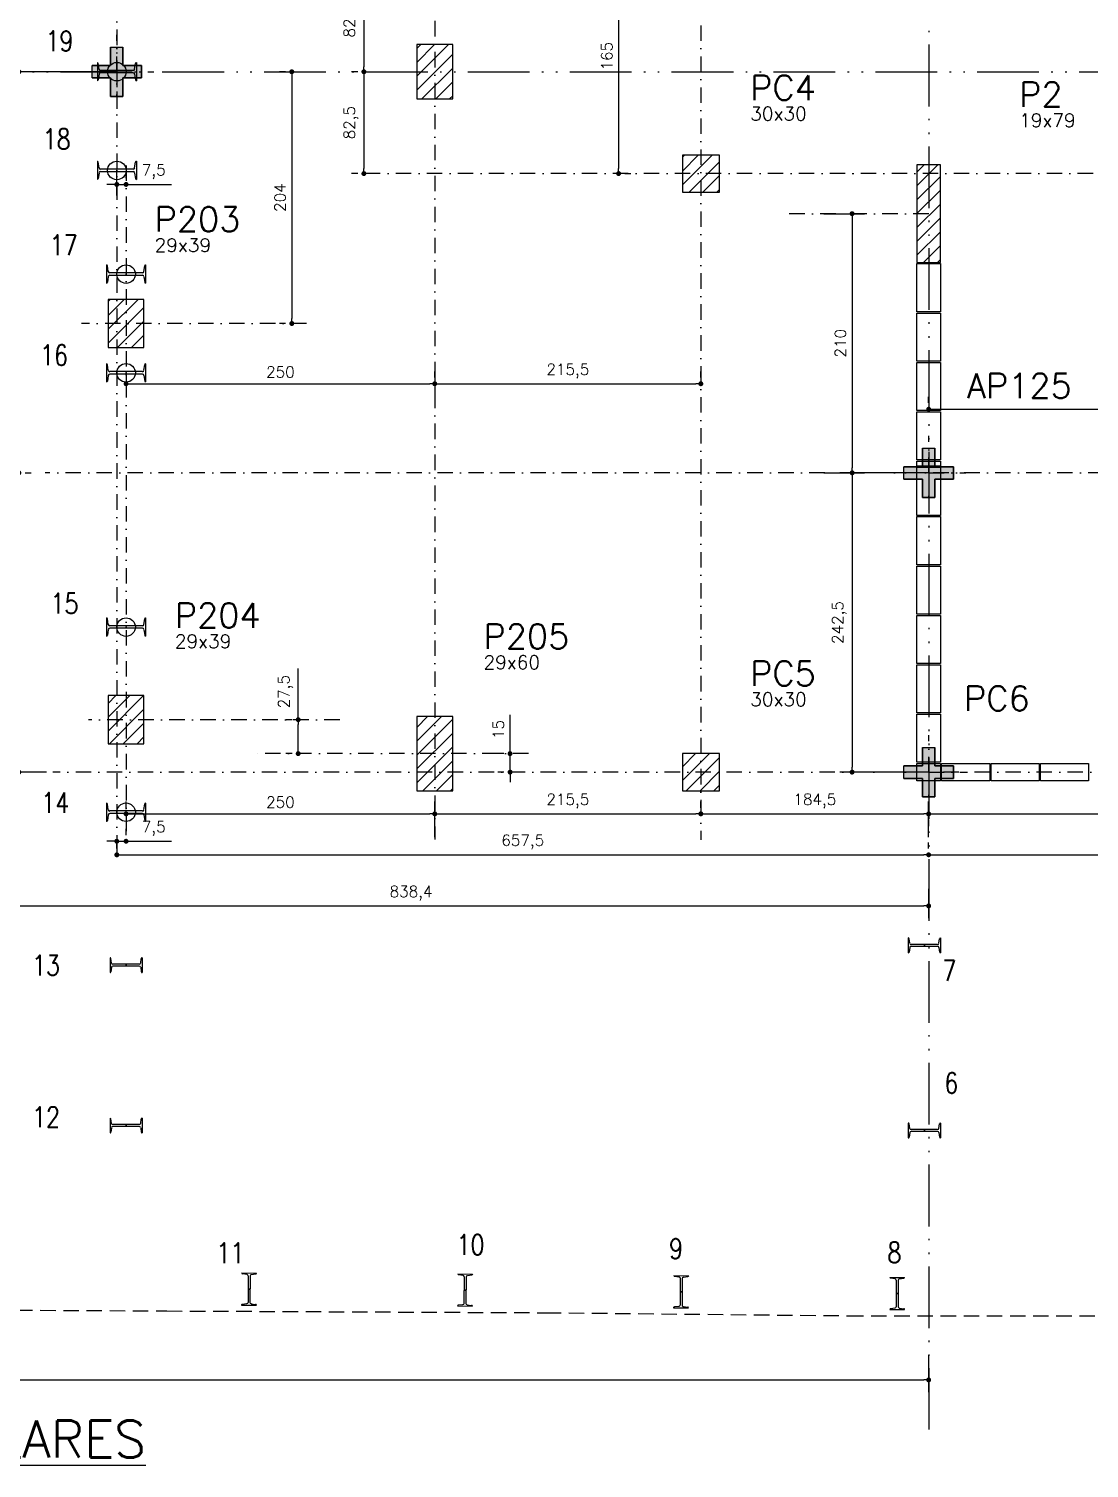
# Model space of a CAD drawing. Extents: x -17307 to 4579, y -20183 to -1225.
# Drawn here: x 135 to 994, y -20170 to -19003 of the extents above; entities that cross this region are included whole.
import ezdxf

# ---------------------------------------------------------------- set-up
doc = ezdxf.new("R2010")
doc.units = 0
doc.header["$LTSCALE"] = 25
for name, pattern in [('DASHDOT', [1, 0.5, -0.25, 0, -0.25]), ('DASHED2', [0.375, 0.25, -0.125]), ('ESTILO_TQS_0004', [3.3, 2, -0.4, 0.05, -0.4, 0.05, -0.4])]:
    doc.linetypes.add(name, pattern=pattern)
for name, color, linetype in [('72', 7, 'Continuous'), ('ap', 2, 'Continuous'), ('COTA', 1, 'Continuous'), ('EIXO_AUXILIAR', 7, 'DASHDOT'), ('EIXOS', 1, 'ESTILO_TQS_0004'), ('H3', 253, 'Continuous'), ('P-D', 2, 'Continuous'), ('P-N', 5, 'Continuous'), ('PENA_6', 6, 'Continuous'), ('PIL-N', 4, 'Continuous'), ('PROJ', 252, 'Continuous'), ('SOLO-FUNDAÇOES', 7, 'Continuous'), ('SOLOD-TEXTO-007', 7, 'Continuous'), ('T4', 6, 'Continuous'), ('TERRENO', 1, 'DASHED2'), ('VIGA', 3, 'Continuous')]:
    doc.layers.add(name, color=color, linetype=linetype)
doc.styles.add('COTA', font='romans.shx')
doc.styles.add('ROMANS', font='ROMANS')
doc.styles.get("Standard").update_dxf_attribs({"font": 'romans.shx'})
doc.styles.add('Texto4', font='romans.shx', dxfattribs={"height": 30})
doc.dimstyles.new('forma', dxfattribs={"dimscale": 5, "dimtxt": 1.8, "dimasz": 0.8, "dimexe": 2, "dimexo": 1, "dimgap": 1, "dimtad": 1, "dimdec": 1, "dimzin": 9, "dimtxsty": 'COTA', "dimblk1": 'DOT', "dimblk2": 'DOT', "dimsah": 1, "dimcen": 0, "dimdle": 1, "dimclrd": 256, "dimclre": 256, "dimclrt": 2, "dimadec": 0, "dimazin": 0, "dimtfac": 1, "dimtdec": 0, "dimtmove": 0, "dimatfit": 3, "dimfxl": 1, "dimtolj": 1, "dimtzin": 0, "dimarcsym": 0})
pattern_1 = [(45, (-403.9965, 2465.413), (-5.61266, 5.61266), [])]

# ---------------------------------------------------------------- blocks, each defined once
blk = doc.blocks.new('A$C0e0013c1')
at = {"layer": 'H3'}
blk.add_hatch(color=256, dxfattribs=at).paths.add_polyline_path([(0.2, 0.8), (-0.2, 0.8), (-0.2, 0.2), (-0.8, 0.2), (-0.8, -0.2), (-0.2, -0.2), (-0.2, -0.8), (0.2, -0.8), (0.2, -0.2), (0.8, -0.2), (0.8, 0.2), (0.2, 0.2)])
blk.add_point((0, 0))
at = {"layer": 'ap'}
for p, q in [((-0.2, 0.8), (-0.2, 0.2)), ((-0.2, 0.2), (-0.2, 0.8)), ((-0.2, 0.8), (0.2, 0.8)), ((0.2, 0.2), (0.2, 0.8)), ((0.2, 0.8), (0.2, 0.2)), ((-0.2, 0.2), (-0.8, 0.2)), ((-0.8, 0.2), (-0.2, 0.2)), ((-0.8, -0.2), (-0.8, 0.2)), ((0.8, 0.2), (0.2, 0.2)), ((0.2, 0.2), (0.8, 0.2)), ((0.8, -0.2), (0.8, 0.2)), ((0.8, 0.2), (0.8, -0.2)), ((-0.8, -0.2), (-0.2, -0.2)), ((-0.2, -0.2), (-0.8, -0.2)), ((-0.2, -0.2), (-0.2, -0.8)), ((-0.2, -0.8), (-0.2, -0.2)), ((0.2, -0.8), (0.2, -0.2)), ((0.2, -0.2), (0.8, -0.2)), ((0.8, -0.2), (0.2, -0.2)), ((0.2, -0.2), (0.2, -0.8)), ((-0.2, -0.8), (0.2, -0.8)), ((0.2, -0.8), (-0.2, -0.8))]:
    blk.add_line(p, q, dxfattribs=at)
blk = doc.blocks.new('_ANGPRI')
blk.add_blockref('A$C0e0013c1', (0, 0))
blk = doc.blocks.new('_Dot')
at = {"color": 0, "linetype": 'ByBlock', "lineweight": -2}
blk.add_line((-0.5, 0), (-1, 0), dxfattribs=at)
at = {"color": 0, "linetype": 'ByBlock', "const_width": 0.5}
blk.add_lwpolyline([(-0.25, 0, 1), (0.25, 0, 1)], format="xyb", close=True, dxfattribs=at)
blk = doc.blocks.new('*D13')
at = {"layer": 'COTA', "lineweight": -2, "transparency": 16777216}
for p, q in [((201.5, -18769.6), (117.2, -18769.6)), ((127.2, -18773.6), (127.2, -19034.3)), ((201.5, -19038.3), (117.2, -19038.3))]:
    blk.add_line(p, q, dxfattribs=at)
at = {"layer": 'Defpoints', "color": 0, "transparency": 16777216}
for p in [(206.5, -18769.6), (127.2, -19038.3), (206.5, -19038.3)]:
    blk.add_point(p, dxfattribs=at)
at = {"layer": 'COTA', "lineweight": -2, "transparency": 16777216, "xscale": 4, "yscale": 4, "zscale": 4}
for p, rotation in [((127.2, -18769.6), 90), ((127.2, -19038.3), 270)]:
    blk.add_blockref('_Dot', p, dxfattribs=dict(at, rotation=rotation))
at = {"layer": 'COTA', "color": 2, "transparency": 16777216, "insert": (116.9, -18904), "char_height": 9, "attachment_point": 5, "rotation": 90, "style": 'COTA'}
blk.add_mtext('\\A1;268,75 ', dxfattribs=at)
blk = doc.blocks.new('*D14')
at = {"layer": 'COTA', "lineweight": -2, "transparency": 16777216}
for p, q in [((343.2, -19038.3), (338.2, -19038.3)), ((348.2, -19042.3), (348.2, -19238.3)), ((343.2, -19242.3), (338.2, -19242.3))]:
    blk.add_line(p, q, dxfattribs=at)
at = {"layer": 'Defpoints', "color": 0, "transparency": 16777216}
for p in [(348.2, -19038.3), (348.2, -19242.3), (348.2, -19242.3)]:
    blk.add_point(p, dxfattribs=at)
at = {"layer": 'COTA', "lineweight": -2, "transparency": 16777216, "xscale": 4, "yscale": 4, "zscale": 4}
for p, rotation in [((348.2, -19038.3), 90), ((348.2, -19242.3), 270)]:
    blk.add_blockref('_Dot', p, dxfattribs=dict(at, rotation=rotation))
at = {"layer": 'COTA', "color": 2, "transparency": 16777216, "insert": (338.7, -19140.3), "char_height": 9, "attachment_point": 5, "rotation": 90, "style": 'COTA'}
blk.add_mtext('\\A1;204 ', dxfattribs=at)
blk = doc.blocks.new('*D16')
at = {"layer": 'COTA', "lineweight": -2, "transparency": 16777216}
for p, q in [((206.5, -19138.6), (206.5, -19119.6)), ((214, -19124.6), (214, -19119.6)), ((202.5, -19129.6), (198.5, -19129.6)), ((206.5, -19129.6), (214, -19129.6)), ((218, -19129.6), (250.9, -19129.6))]:
    blk.add_line(p, q, dxfattribs=at)
at = {"layer": 'Defpoints', "color": 0, "transparency": 16777216}
for p in [(214, -19129.6), (214, -19129.6), (206.5, -19143.6)]:
    blk.add_point(p, dxfattribs=at)
at = {"layer": 'COTA', "lineweight": -2, "transparency": 16777216, "xscale": 4, "yscale": 4, "zscale": 4}
blk.add_blockref('_Dot', (206.5, -19129.6), dxfattribs=at)
at = {"layer": 'COTA', "lineweight": -2, "transparency": 16777216, "xscale": 4, "yscale": 4, "zscale": 4, "rotation": 180}
blk.add_blockref('_Dot', (214, -19129.6), dxfattribs=at)
at = {"layer": 'COTA', "color": 2, "transparency": 16777216, "insert": (236.4, -19119.2), "char_height": 9, "attachment_point": 5, "style": 'COTA'}
blk.add_mtext('\\A1;7,5 ', dxfattribs=at)
blk = doc.blocks.new('*D17')
at = {"layer": 'COTA', "lineweight": -2, "transparency": 16777216}
for p, q in [((401.6, -18955.8), (396.6, -18955.8)), ((406.6, -18959.8), (406.6, -19034.3)), ((401.6, -19038.3), (396.6, -19038.3))]:
    blk.add_line(p, q, dxfattribs=at)
at = {"layer": 'Defpoints', "color": 0, "transparency": 16777216}
for p in [(406.6, -18955.8), (406.6, -19038.3), (406.6, -19038.3)]:
    blk.add_point(p, dxfattribs=at)
at = {"layer": 'COTA', "lineweight": -2, "transparency": 16777216, "xscale": 4, "yscale": 4, "zscale": 4}
for p, rotation in [((406.6, -18955.8), 90), ((406.6, -19038.3), 270)]:
    blk.add_blockref('_Dot', p, dxfattribs=dict(at, rotation=rotation))
at = {"layer": 'COTA', "color": 2, "transparency": 16777216, "insert": (396.2, -18997.1), "char_height": 9, "attachment_point": 5, "rotation": 90, "style": 'COTA'}
blk.add_mtext('\\A1;82,5 ', dxfattribs=at)
blk = doc.blocks.new('*D19')
at = {"layer": 'COTA', "lineweight": -2, "transparency": 16777216}
for p, q in [((401.6, -19038.3), (396.6, -19038.3)), ((406.6, -19042.3), (406.6, -19116.8)), ((401.6, -19120.8), (396.6, -19120.8))]:
    blk.add_line(p, q, dxfattribs=at)
at = {"layer": 'Defpoints', "color": 0, "transparency": 16777216}
for p in [(406.6, -19038.3), (406.6, -19120.8), (406.6, -19120.8)]:
    blk.add_point(p, dxfattribs=at)
at = {"layer": 'COTA', "lineweight": -2, "transparency": 16777216, "xscale": 4, "yscale": 4, "zscale": 4}
for p, rotation in [((406.6, -19038.3), 90), ((406.6, -19120.8), 270)]:
    blk.add_blockref('_Dot', p, dxfattribs=dict(at, rotation=rotation))
at = {"layer": 'COTA', "color": 2, "transparency": 16777216, "insert": (396.2, -19079.6), "char_height": 9, "attachment_point": 5, "rotation": 90, "style": 'COTA'}
blk.add_mtext('\\A1;82,5 ', dxfattribs=at)
blk = doc.blocks.new('*D27')
at = {"layer": 'COTA', "lineweight": -2, "transparency": 16777216}
for p, q in [((779, -19153.3), (812, -19153.3)), ((802, -19157.3), (802, -19359.3)), ((779, -19363.3), (812, -19363.3))]:
    blk.add_line(p, q, dxfattribs=at)
at = {"layer": 'Defpoints', "color": 0, "transparency": 16777216}
for p in [(774, -19153.3), (774, -19363.3), (802, -19363.3)]:
    blk.add_point(p, dxfattribs=at)
at = {"layer": 'COTA', "lineweight": -2, "transparency": 16777216, "xscale": 4, "yscale": 4, "zscale": 4}
for p, rotation in [((802, -19153.3), 90), ((802, -19363.3), 270)]:
    blk.add_blockref('_Dot', p, dxfattribs=dict(at, rotation=rotation))
at = {"layer": 'COTA', "color": 2, "transparency": 16777216, "insert": (792.5, -19258.3), "char_height": 9, "attachment_point": 5, "rotation": 90, "style": 'COTA'}
blk.add_mtext('\\A1;210 ', dxfattribs=at)
blk = doc.blocks.new('*D28')
at = {"layer": 'COTA', "lineweight": -2, "transparency": 16777216}
for p, q in [((127.2, -19367.3), (127.2, -19601.8)), ((132.2, -19363.3), (137.2, -19363.3)), ((149.6, -19605.8), (117.2, -19605.8))]:
    blk.add_line(p, q, dxfattribs=at)
at = {"layer": 'Defpoints', "color": 0, "transparency": 16777216}
for p in [(127.2, -19363.3), (127.2, -19605.8), (154.6, -19605.8)]:
    blk.add_point(p, dxfattribs=at)
at = {"layer": 'COTA', "lineweight": -2, "transparency": 16777216, "xscale": 4, "yscale": 4, "zscale": 4}
for p, rotation in [((127.2, -19363.3), 90), ((127.2, -19605.8), 270)]:
    blk.add_blockref('_Dot', p, dxfattribs=dict(at, rotation=rotation))
at = {"layer": 'COTA', "color": 2, "transparency": 16777216, "insert": (116.9, -19484.6), "char_height": 9, "attachment_point": 5, "rotation": 90, "style": 'COTA'}
blk.add_mtext('\\A1;242,5 ', dxfattribs=at)
blk = doc.blocks.new('*D29')
at = {"layer": 'COTA', "lineweight": -2, "transparency": 16777216}
for p, q in [((353.4, -19563.3), (353.4, -19521.9)), ((348.4, -19563.3), (343.4, -19563.3)), ((353.4, -19586.8), (353.4, -19567.3)), ((348.4, -19590.8), (343.4, -19590.8))]:
    blk.add_line(p, q, dxfattribs=at)
at = {"layer": 'Defpoints', "color": 0, "transparency": 16777216}
for p in [(353.4, -19563.3), (353.4, -19563.3), (353.4, -19590.8)]:
    blk.add_point(p, dxfattribs=at)
at = {"layer": 'COTA', "lineweight": -2, "transparency": 16777216, "xscale": 4, "yscale": 4, "zscale": 4}
for p, rotation in [((353.4, -19563.3), 90), ((353.4, -19590.8), 270)]:
    blk.add_blockref('_Dot', p, dxfattribs=dict(at, rotation=rotation))
at = {"layer": 'COTA', "color": 2, "transparency": 16777216, "insert": (343.1, -19540.6), "char_height": 9, "attachment_point": 5, "rotation": 90, "style": 'COTA'}
blk.add_mtext('\\A1;27,5 ', dxfattribs=at)
blk = doc.blocks.new('*D30')
at = {"layer": 'COTA', "lineweight": -2, "transparency": 16777216}
for p, q in [((214, -19635.8), (214, -19629.6)), ((218, -19639.6), (460, -19639.6)), ((464, -19635.8), (464, -19629.6))]:
    blk.add_line(p, q, dxfattribs=at)
at = {"layer": 'Defpoints', "color": 0, "transparency": 16777216}
for p in [(464, -19639.6), (214, -19640.8), (464, -19640.8)]:
    blk.add_point(p, dxfattribs=at)
at = {"layer": 'COTA', "lineweight": -2, "transparency": 16777216, "xscale": 4, "yscale": 4, "zscale": 4, "rotation": 180}
blk.add_blockref('_Dot', (214, -19639.6), dxfattribs=at)
at = {"layer": 'COTA', "lineweight": -2, "transparency": 16777216, "xscale": 4, "yscale": 4, "zscale": 4}
blk.add_blockref('_Dot', (464, -19639.6), dxfattribs=at)
at = {"layer": 'COTA', "color": 2, "transparency": 16777216, "insert": (339, -19630.1), "char_height": 9, "attachment_point": 5, "style": 'COTA'}
blk.add_mtext('\\A1;250 ', dxfattribs=at)
blk = doc.blocks.new('*D31')
at = {"layer": 'COTA', "lineweight": -2, "transparency": 16777216}
for p, q in [((464, -19658.5), (464, -19629.6)), ((468, -19639.6), (675.5, -19639.6)), ((679.5, -19634.6), (679.5, -19629.6))]:
    blk.add_line(p, q, dxfattribs=at)
at = {"layer": 'Defpoints', "color": 0, "transparency": 16777216}
for p in [(679.5, -19639.6), (679.5, -19639.6), (464, -19663.5)]:
    blk.add_point(p, dxfattribs=at)
at = {"layer": 'COTA', "lineweight": -2, "transparency": 16777216, "xscale": 4, "yscale": 4, "zscale": 4, "rotation": 180}
blk.add_blockref('_Dot', (464, -19639.6), dxfattribs=at)
at = {"layer": 'COTA', "lineweight": -2, "transparency": 16777216, "xscale": 4, "yscale": 4, "zscale": 4}
blk.add_blockref('_Dot', (679.5, -19639.6), dxfattribs=at)
at = {"layer": 'COTA', "color": 2, "transparency": 16777216, "insert": (571.8, -19629.2), "char_height": 9, "attachment_point": 5, "style": 'COTA'}
blk.add_mtext('\\A1;215,5 ', dxfattribs=at)
blk = doc.blocks.new('*D32')
at = {"layer": 'COTA', "lineweight": -2, "transparency": 16777216}
for p, q in [((679.5, -19634.6), (679.5, -19629.6)), ((683.5, -19639.6), (860, -19639.6)), ((864, -19658.5), (864, -19629.6))]:
    blk.add_line(p, q, dxfattribs=at)
at = {"layer": 'Defpoints', "color": 0, "transparency": 16777216}
for p in [(679.5, -19639.6), (864, -19639.6), (864, -19663.5)]:
    blk.add_point(p, dxfattribs=at)
at = {"layer": 'COTA', "lineweight": -2, "transparency": 16777216, "xscale": 4, "yscale": 4, "zscale": 4, "rotation": 180}
blk.add_blockref('_Dot', (679.5, -19639.6), dxfattribs=at)
at = {"layer": 'COTA', "lineweight": -2, "transparency": 16777216, "xscale": 4, "yscale": 4, "zscale": 4}
blk.add_blockref('_Dot', (864, -19639.6), dxfattribs=at)
at = {"layer": 'COTA', "color": 2, "transparency": 16777216, "insert": (771.8, -19629.2), "char_height": 9, "attachment_point": 5, "style": 'COTA'}
blk.add_mtext('\\A1;184,5 ', dxfattribs=at)
blk = doc.blocks.new('*D33')
at = {"layer": 'COTA', "lineweight": -2, "transparency": 16777216}
for p, q in [((206.5, -19667.8), (206.5, -19662.8)), ((864, -19667.8), (864, -19662.8)), ((210.5, -19672.8), (860, -19672.8))]:
    blk.add_line(p, q, dxfattribs=at)
at = {"layer": 'Defpoints', "color": 0, "transparency": 16777216}
for p in [(206.5, -19672.8), (864, -19672.8), (864, -19672.8)]:
    blk.add_point(p, dxfattribs=at)
at = {"layer": 'COTA', "lineweight": -2, "transparency": 16777216, "xscale": 4, "yscale": 4, "zscale": 4, "rotation": 180}
blk.add_blockref('_Dot', (206.5, -19672.8), dxfattribs=at)
at = {"layer": 'COTA', "lineweight": -2, "transparency": 16777216, "xscale": 4, "yscale": 4, "zscale": 4}
blk.add_blockref('_Dot', (864, -19672.8), dxfattribs=at)
at = {"layer": 'COTA', "color": 2, "transparency": 16777216, "insert": (535.3, -19662.4), "char_height": 9, "attachment_point": 5, "style": 'COTA'}
blk.add_mtext('\\A1;657,5 ', dxfattribs=at)
blk = doc.blocks.new('*D34')
at = {"layer": 'COTA', "lineweight": -2, "transparency": 16777216}
for p, q in [((214, -19656.8), (214, -19651.8)), ((202.5, -19661.8), (198.5, -19661.8)), ((206.5, -19660.6), (206.5, -19671.8)), ((206.5, -19661.8), (214, -19661.8)), ((218, -19661.8), (250.9, -19661.8))]:
    blk.add_line(p, q, dxfattribs=at)
at = {"layer": 'Defpoints', "color": 0, "transparency": 16777216}
for p in [(206.5, -19655.6), (214, -19661.8), (214, -19661.8)]:
    blk.add_point(p, dxfattribs=at)
at = {"layer": 'COTA', "lineweight": -2, "transparency": 16777216, "xscale": 4, "yscale": 4, "zscale": 4}
blk.add_blockref('_Dot', (206.5, -19661.8), dxfattribs=at)
at = {"layer": 'COTA', "lineweight": -2, "transparency": 16777216, "xscale": 4, "yscale": 4, "zscale": 4, "rotation": 180}
blk.add_blockref('_Dot', (214, -19661.8), dxfattribs=at)
at = {"layer": 'COTA', "color": 2, "transparency": 16777216, "insert": (236.4, -19651.4), "char_height": 9, "attachment_point": 5, "style": 'COTA'}
blk.add_mtext('\\A1;7,5 ', dxfattribs=at)
blk = doc.blocks.new('*D35')
at = {"layer": 'COTA', "lineweight": -2, "transparency": 16777216}
for p, q in [((864, -19667.8), (864, -19662.8)), ((1221.5, -19667.8), (1221.5, -19662.8)), ((868, -19672.8), (1217.5, -19672.8))]:
    blk.add_line(p, q, dxfattribs=at)
at = {"layer": 'Defpoints', "color": 0, "transparency": 16777216}
for p in [(864, -19672.8), (1221.5, -19672.8), (1221.5, -19672.8)]:
    blk.add_point(p, dxfattribs=at)
at = {"layer": 'COTA', "lineweight": -2, "transparency": 16777216, "xscale": 4, "yscale": 4, "zscale": 4, "rotation": 180}
blk.add_blockref('_Dot', (864, -19672.8), dxfattribs=at)
at = {"layer": 'COTA', "lineweight": -2, "transparency": 16777216, "xscale": 4, "yscale": 4, "zscale": 4}
blk.add_blockref('_Dot', (1221.5, -19672.8), dxfattribs=at)
at = {"layer": 'COTA', "color": 2, "transparency": 16777216, "insert": (1042.8, -19662.4), "char_height": 9, "attachment_point": 5, "style": 'COTA'}
blk.add_mtext('\\A1;357,5 ', dxfattribs=at)
blk = doc.blocks.new('*D41')
at = {"layer": 'COTA', "lineweight": -2, "transparency": 16777216}
for p, q in [((864, -19306.7), (864, -19301.7)), ((1221.5, -19306.7), (1221.5, -19301.7)), ((868, -19311.7), (1217.5, -19311.7))]:
    blk.add_line(p, q, dxfattribs=at)
at = {"layer": 'Defpoints', "color": 0, "transparency": 16777216}
for p in [(864, -19311.7), (1221.5, -19311.7), (1221.5, -19311.7)]:
    blk.add_point(p, dxfattribs=at)
at = {"layer": 'COTA', "lineweight": -2, "transparency": 16777216, "xscale": 4, "yscale": 4, "zscale": 4, "rotation": 180}
blk.add_blockref('_Dot', (864, -19311.7), dxfattribs=at)
at = {"layer": 'COTA', "lineweight": -2, "transparency": 16777216, "xscale": 4, "yscale": 4, "zscale": 4}
blk.add_blockref('_Dot', (1221.5, -19311.7), dxfattribs=at)
at = {"layer": 'COTA', "color": 2, "transparency": 16777216, "insert": (1042.8, -19301.4), "char_height": 9, "attachment_point": 5, "style": 'COTA'}
blk.add_mtext('\\A1;357,5 ', dxfattribs=at)
blk = doc.blocks.new('*D45')
at = {"layer": 'COTA', "lineweight": -2, "transparency": 16777216}
for p, q in [((868, -19639.7), (2242, -19639.7)), ((2246, -19634.7), (2246, -19629.7)), ((864, -19644.6), (864, -19649.7))]:
    blk.add_line(p, q, dxfattribs=at)
at = {"layer": 'Defpoints', "color": 0, "transparency": 16777216}
for p in [(864, -19639.6), (2246, -19639.7), (2246, -19639.7)]:
    blk.add_point(p, dxfattribs=at)
at = {"layer": 'COTA', "lineweight": -2, "transparency": 16777216, "xscale": 4, "yscale": 4, "zscale": 4, "rotation": 180}
blk.add_blockref('_Dot', (864, -19639.7), dxfattribs=at)
at = {"layer": 'COTA', "lineweight": -2, "transparency": 16777216, "xscale": 4, "yscale": 4, "zscale": 4}
blk.add_blockref('_Dot', (2246, -19639.7), dxfattribs=at)
at = {"layer": 'COTA', "color": 2, "transparency": 16777216, "insert": (1555, -19630.2), "char_height": 9, "attachment_point": 5, "style": 'COTA'}
blk.add_mtext('\\A1;1382 ', dxfattribs=at)
blk = doc.blocks.new('*D79')
at = {"layer": 'COTA', "lineweight": -2, "transparency": 16777216}
for p, q in [((525, -19586.8), (525, -19559.5)), ((520, -19590.8), (515, -19590.8)), ((525, -19605.8), (525, -19590.8)), ((520, -19605.8), (515, -19605.8)), ((525, -19609.8), (525, -19613.8))]:
    blk.add_line(p, q, dxfattribs=at)
at = {"layer": 'Defpoints', "color": 0, "transparency": 16777216}
for p in [(525, -19590.8), (525, -19590.8), (525, -19605.8)]:
    blk.add_point(p, dxfattribs=at)
at = {"layer": 'COTA', "lineweight": -2, "transparency": 16777216, "xscale": 4, "yscale": 4, "zscale": 4}
for p, rotation in [((525, -19590.8), 270), ((525, -19605.8), 90)]:
    blk.add_blockref('_Dot', p, dxfattribs=dict(at, rotation=rotation))
at = {"layer": 'COTA', "color": 2, "transparency": 16777216, "insert": (515.5, -19571.2), "char_height": 9, "attachment_point": 5, "rotation": 90, "style": 'COTA'}
blk.add_mtext('\\A1;15 ', dxfattribs=at)
blk = doc.blocks.new('*D87')
at = {"layer": 'COTA', "lineweight": -2, "transparency": 16777216}
for p, q in [((859, -19363.3), (792, -19363.3)), ((802, -19367.3), (802, -19601.8)), ((859, -19605.8), (792, -19605.8))]:
    blk.add_line(p, q, dxfattribs=at)
at = {"layer": 'Defpoints', "color": 0, "transparency": 16777216}
for p in [(864, -19363.3), (802, -19605.8), (864, -19605.8)]:
    blk.add_point(p, dxfattribs=at)
at = {"layer": 'COTA', "lineweight": -2, "transparency": 16777216, "xscale": 4, "yscale": 4, "zscale": 4}
for p, rotation in [((802, -19363.3), 90), ((802, -19605.8), 270)]:
    blk.add_blockref('_Dot', p, dxfattribs=dict(at, rotation=rotation))
at = {"layer": 'COTA', "color": 2, "transparency": 16777216, "insert": (791.7, -19484.6), "char_height": 9, "attachment_point": 5, "rotation": 90, "style": 'COTA'}
blk.add_mtext('\\A1;242,5 ', dxfattribs=at)
blk = doc.blocks.new('*D89')
at = {"layer": 'COTA', "lineweight": -2, "transparency": 16777216}
for p, q in [((214, -19283.8), (214, -19301.1)), ((464, -19283.8), (464, -19301.1)), ((218, -19291.1), (460, -19291.1))]:
    blk.add_line(p, q, dxfattribs=at)
at = {"layer": 'Defpoints', "color": 0, "transparency": 16777216}
for p in [(214, -19278.8), (464, -19278.8), (464, -19291.1)]:
    blk.add_point(p, dxfattribs=at)
at = {"layer": 'COTA', "lineweight": -2, "transparency": 16777216, "xscale": 4, "yscale": 4, "zscale": 4, "rotation": 180}
blk.add_blockref('_Dot', (214, -19291.1), dxfattribs=at)
at = {"layer": 'COTA', "lineweight": -2, "transparency": 16777216, "xscale": 4, "yscale": 4, "zscale": 4}
blk.add_blockref('_Dot', (464, -19291.1), dxfattribs=at)
at = {"layer": 'COTA', "color": 2, "transparency": 16777216, "insert": (339, -19281.6), "char_height": 9, "attachment_point": 5, "style": 'COTA'}
blk.add_mtext('\\A1;250 ', dxfattribs=at)
blk = doc.blocks.new('*D90')
at = {"layer": 'COTA', "lineweight": -2, "transparency": 16777216}
for p, q in [((464, -19286.1), (464, -19281.1)), ((679.5, -19286.1), (679.5, -19281.1)), ((468, -19291.1), (675.5, -19291.1))]:
    blk.add_line(p, q, dxfattribs=at)
at = {"layer": 'Defpoints', "color": 0, "transparency": 16777216}
for p in [(464, -19291.1), (679.5, -19291.1), (679.5, -19291.1)]:
    blk.add_point(p, dxfattribs=at)
at = {"layer": 'COTA', "lineweight": -2, "transparency": 16777216, "xscale": 4, "yscale": 4, "zscale": 4, "rotation": 180}
blk.add_blockref('_Dot', (464, -19291.1), dxfattribs=at)
at = {"layer": 'COTA', "lineweight": -2, "transparency": 16777216, "xscale": 4, "yscale": 4, "zscale": 4}
blk.add_blockref('_Dot', (679.5, -19291.1), dxfattribs=at)
at = {"layer": 'COTA', "color": 2, "transparency": 16777216, "insert": (571.8, -19280.8), "char_height": 9, "attachment_point": 5, "style": 'COTA'}
blk.add_mtext('\\A1;215,5 ', dxfattribs=at)
blk = doc.blocks.new('*D91')
at = {"layer": 'COTA', "lineweight": -2, "transparency": 16777216}
for p, q in [((612.9, -18959.8), (612.9, -19116.8)), ((617.9, -18955.8), (622.9, -18955.8)), ((617.9, -19120.8), (622.9, -19120.8))]:
    blk.add_line(p, q, dxfattribs=at)
at = {"layer": 'Defpoints', "color": 0, "transparency": 16777216}
for p in [(612.9, -18955.8), (612.9, -19120.8), (612.9, -19120.8)]:
    blk.add_point(p, dxfattribs=at)
at = {"layer": 'COTA', "lineweight": -2, "transparency": 16777216, "xscale": 4, "yscale": 4, "zscale": 4}
for p, rotation in [((612.9, -18955.8), 90), ((612.9, -19120.8), 270)]:
    blk.add_blockref('_Dot', p, dxfattribs=dict(at, rotation=rotation))
at = {"layer": 'COTA', "color": 2, "transparency": 16777216, "insert": (603.4, -19025.7), "char_height": 9, "attachment_point": 5, "rotation": 90, "style": 'COTA'}
blk.add_mtext('\\A1;165 ', dxfattribs=at)
blk = doc.blocks.new('A$C8190ba7d')
at = {"layer": 'PROJ'}
for points in [[(847.1, -1453.4), (847.1, -1414.4), (866.1, -1414.4), (866.1, -1453.4), (847.1, -1453.4)], [(847.1, -1493.4), (847.1, -1454.4), (866.1, -1454.4), (866.1, -1493.4), (847.1, -1493.4)], [(847.1, -1533.4), (847.1, -1494.4), (866.1, -1494.4), (866.1, -1533.4), (847.1, -1533.4)], [(847.1, -1573.4), (847.1, -1534.4), (866.1, -1534.4), (866.1, -1573.4), (847.1, -1573.4)], [(866.1, -1574.4), (866.1, -1578.4), (847.1, -1578.4), (847.1, -1574.4), (866.1, -1574.4)], [(847.1, -1618.4), (847.1, -1579.4), (866.1, -1579.4), (866.1, -1618.4), (847.1, -1618.4)], [(847.1, -1658.4), (847.1, -1619.4), (866.1, -1619.4), (866.1, -1658.4), (847.1, -1658.4)], [(847.1, -1698.4), (847.1, -1659.4), (866.1, -1659.4), (866.1, -1698.4), (847.1, -1698.4)], [(847.1, -1738.4), (847.1, -1699.4), (866.1, -1699.4), (866.1, -1738.4), (847.1, -1738.4)], [(847.1, -1778.4), (847.1, -1739.4), (866.1, -1739.4), (866.1, -1778.4), (847.1, -1778.4)], [(847.1, -1818.4), (847.1, -1779.4), (866.1, -1779.4), (866.1, -1818.4), (847.1, -1818.4)], [(847.1, -1819.4), (866.1, -1819.4), (866.1, -1833.4), (847.1, -1833.4), (847.1, -1819.4)], [(867.1, -1819.4), (906.1, -1819.4), (906.1, -1833.4), (867.1, -1833.4), (867.1, -1819.4)], [(907.1, -1819.4), (946.1, -1819.4), (946.1, -1833.4), (907.1, -1833.4), (907.1, -1819.4)], [(947.1, -1819.4), (986.1, -1819.4), (986.1, -1833.4), (947.1, -1833.4), (947.1, -1819.4)]]:
    blk.add_lwpolyline(points, dxfattribs=at)
blk = doc.blocks.new('*D108')
at = {"layer": 'COTA', "lineweight": -2, "transparency": 16777216}
for p, q in [((-680.5, -20042.8), (-680.5, -20108.3)), ((864, -20078.1), (864, -20108.3)), ((-676.5, -20098.3), (860, -20098.3))]:
    blk.add_line(p, q, dxfattribs=at)
at = {"layer": 'Defpoints', "color": 0, "transparency": 16777216}
for p in [(-680.5, -20037.8), (864, -20073.1), (864, -20098.3)]:
    blk.add_point(p, dxfattribs=at)
at = {"layer": 'COTA', "lineweight": -2, "transparency": 16777216, "xscale": 4, "yscale": 4, "zscale": 4, "rotation": 180}
blk.add_blockref('_Dot', (-680.5, -20098.3), dxfattribs=at)
at = {"layer": 'COTA', "lineweight": -2, "transparency": 16777216, "xscale": 4, "yscale": 4, "zscale": 4}
blk.add_blockref('_Dot', (864, -20098.3), dxfattribs=at)
at = {"layer": 'COTA', "color": 2, "transparency": 16777216, "insert": (91.8, -20088), "char_height": 9, "attachment_point": 5, "style": 'COTA'}
blk.add_mtext('\\A1;1544,5 ', dxfattribs=at)
blk = doc.blocks.new('*D137')
at = {"layer": 'COTA', "lineweight": -2, "transparency": 16777216}
for p, q in [((25.6, -19700.3), (25.6, -19724.2)), ((864, -19700.3), (864, -19724.2)), ((29.6, -19714.2), (860, -19714.2))]:
    blk.add_line(p, q, dxfattribs=at)
at = {"layer": 'Defpoints', "color": 0, "transparency": 16777216}
for p in [(25.6, -19695.3), (864, -19695.3), (864, -19714.2)]:
    blk.add_point(p, dxfattribs=at)
at = {"layer": 'COTA', "lineweight": -2, "transparency": 16777216, "xscale": 4, "yscale": 4, "zscale": 4, "rotation": 180}
blk.add_blockref('_Dot', (25.6, -19714.2), dxfattribs=at)
at = {"layer": 'COTA', "lineweight": -2, "transparency": 16777216, "xscale": 4, "yscale": 4, "zscale": 4}
blk.add_blockref('_Dot', (864, -19714.2), dxfattribs=at)
at = {"layer": 'COTA', "color": 2, "transparency": 16777216, "insert": (444.8, -19703.9), "char_height": 9, "attachment_point": 5, "style": 'COTA'}
blk.add_mtext('\\A1;838,4 ', dxfattribs=at)
blk = doc.blocks.new('perfilW310x52')
at = {"layer": 'PROJ', "linetype": 'Continuous'}
for p, q in [((-0.084, 0.158), (0.064, 0.158)), ((-0.031, 0.144), (-0.076, 0.151)), ((-0.02, 0.132), (-0.02, -0.132)), ((0, 0.132), (0, -0.132)), ((0.011, 0.144), (0.056, 0.151)), ((-0.084, -0.158), (0.064, -0.158)), ((-0.031, -0.144), (-0.076, -0.151)), ((0.011, -0.144), (0.056, -0.151))]:
    blk.add_line(p, q, dxfattribs=at)
at = {"layer": 'PROJ'}
blk.add_circle((-0.01, 0), 0.075, dxfattribs=at)
at = {"layer": 'PROJ', "linetype": 'Continuous'}
for centre, radius, start, end in [((-0.076, 0.158), 0.00749, 180, 270), ((-0.032, 0.132), 0.0125, 0, 81.1582), ((0.012, 0.132), 0.0125, 98.8418, 180), ((0.056, 0.158), 0.00749, 270, 0), ((-0.076, -0.158), 0.00749, 90, 180), ((-0.032, -0.132), 0.0125, 278.8418, 0), ((0.012, -0.132), 0.0125, 180, 261.1582), ((0.056, -0.158), 0.00749, 0, 90)]:
    blk.add_arc(centre, radius, start, end, dxfattribs=at)
at = {"layer": 'PROJ'}
blk.add_point((-0.01, 0), dxfattribs=at)
blk = doc.blocks.new('perfilW250x38-5')
at = {"layer": 'PROJ', "linetype": 'Continuous'}
for p, q in [((0.086, 0.066), (0.206, 0.066)), ((0.129, 0.054), (0.092, 0.059)), ((0.138, 0.043), (0.138, -0.172)), ((0.154, 0.043), (0.154, -0.172)), ((0.163, 0.054), (0.2, 0.059)), ((0.086, -0.194), (0.206, -0.194)), ((0.129, -0.183), (0.092, -0.188)), ((0.163, -0.183), (0.2, -0.188))]:
    blk.add_line(p, q, dxfattribs=at)
for centre, radius, start, end in [((0.092, 0.066), 0.00614, 180, 270), ((0.128, 0.043), 0.0102, 0, 81.1582), ((0.164, 0.043), 0.0102, 98.8418, 180), ((0.2, 0.066), 0.00614, 270, 0), ((0.092, -0.194), 0.00614, 90, 180), ((0.128, -0.172), 0.0102, 278.8418, 0), ((0.164, -0.172), 0.0102, 180, 261.1582), ((0.2, -0.194), 0.00614, 0, 90)]:
    blk.add_arc(centre, radius, start, end, dxfattribs=at)
at = {"layer": 'PROJ'}
blk.add_point((0.146, -0.064), dxfattribs=at)
blk = doc.blocks.new('A$C3cf4d269')
at = {"layer": 'SOLO-FUNDAÇOES', "color": 111}
for name, p, xscale, yscale, zscale, rotation in [('perfilW310x52', (886.7, -1474), 100, 100, 100, 270), ('perfilW310x52', (886.7, -1554), 100, 100, 100, 270), ('perfilW310x52', (894.2, -1638), 100, 100, 100, 270), ('perfilW310x52', (894.2, -1718), 100, 100, 100, 270), ('perfilW310x52', (894.2, -1924), 100, 100, 100, 270), ('perfilW310x52', (894.2, -2074), 100, 100, 100, 270), ('perfilW250x38-5', (1547.1, -2166.3), 100, 100, 100, 270), ('perfilW250x38-5', (900.6, -2182.3), 100, 100, 100, 270), ('perfilW250x38-5', (900.6, -2312.3), 100, 100, 100, 270), ('perfilW250x38-5', (1547.1, -2316.3), 100, 100, 100, 270), ('perfilW250x38-5', (979.2, -2452.9), 99.99999999999999, 99.99999999999999, 99.99999999999999, 359.7283603501822), ('perfilW250x38-5', (1154.2, -2453.6), 100, 100, 100, 359.4352138632432), ('perfilW250x38-5', (1329.2, -2455), 100, 100, 100, 359.4352138632432)]:
    blk.add_blockref(name, p, dxfattribs=dict(at, xscale=xscale, yscale=yscale, zscale=zscale, rotation=rotation))
at = {"layer": 'SOLO-FUNDAÇOES', "color": 111, "xscale": 100, "yscale": 100, "zscale": 100}
blk.add_blockref('perfilW250x38-5', (1504.1, -2456.5), dxfattribs=at)
at = {"layer": 'SOLOD-TEXTO-007', "style": 'ROMANS', "width": 0.8}
for s, p in [('19', (828.9, -1456.3)), ('18', (826.7, -1535.8)), ('17', (832.4, -1621.7)), ('16', (824.5, -1710.9)), ('15', (833, -1912.1)), ('14', (825.5, -2073.5)), ('13', (818, -2205.3)), ('7', (1555.3, -2209.5)), ('6', (1556.9, -2300.6)), ('12', (818, -2328.3)), ('11', (967.3, -2438.3)), ('10', (1161.8, -2431.7)), ('9', (1333.9, -2434.9)), ('8', (1510.8, -2438))]:
    blk.add_text(s, height=16.5, dxfattribs=at).set_placement(p)

msp = doc.modelspace()

# ---------------------------------------------------------------- hatches: boundary and pattern name
at = {"layer": 'COTA'}
h = msp.add_hatch(dxfattribs=at)
h.set_pattern_fill('ANSI31', color=256, scale=2.5)
h.set_pattern_definition(pattern_1)
h.paths.add_polyline_path([(449.517, -19060.324), (478.517, -19060.324), (478.517, -19016.324), (449.517, -19016.324)])
h = msp.add_hatch(dxfattribs=at)
h.set_pattern_fill('ANSI31', color=256, scale=2.5)
h.set_pattern_definition(pattern_1)
h.paths.add_polyline_path([(664.517, -19135.826), (694.517, -19135.826), (694.517, -19105.826), (664.517, -19105.826)])
h = msp.add_hatch(dxfattribs=at)
h.set_pattern_fill('ANSI31', color=256, scale=2.5)
h.set_pattern_definition(pattern_1)
h.paths.add_polyline_path([(854.517, -19192.826), (873.517, -19192.826), (873.517, -19113.826), (854.517, -19113.826)])
h = msp.add_hatch(dxfattribs=at)
h.set_pattern_fill('ANSI31', color=256, scale=2.5)
h.set_pattern_definition(pattern_1)
h.paths.add_polyline_path([(199.517, -19261.826), (228.517, -19261.826), (228.517, -19222.826), (199.517, -19222.826)])
h = msp.add_hatch(dxfattribs=at)
h.set_pattern_fill('ANSI31', color=256, scale=2.5)
h.set_pattern_definition(pattern_1)
h.paths.add_polyline_path([(199.517, -19582.826), (228.517, -19582.826), (228.517, -19543.826), (199.517, -19543.826)])
h = msp.add_hatch(dxfattribs=at)
h.set_pattern_fill('ANSI31', color=256, scale=2.5)
h.set_pattern_definition(pattern_1)
h.paths.add_polyline_path([(449.517, -19620.822), (478.517, -19620.822), (478.517, -19560.826), (449.517, -19560.826)])
h = msp.add_hatch(dxfattribs=at)
h.set_pattern_fill('ANSI31', color=256, scale=2.5)
h.set_pattern_definition(pattern_1)
h.paths.add_polyline_path([(664.517, -19620.826), (694.517, -19620.826), (694.517, -19590.826), (664.517, -19590.826)])

# ---------------------------------------------------------------- linework, layer by layer
at = {"layer": 'EIXO_AUXILIAR', "color": 1}
for p, q in [((206.517, -18426.851), (206.517, -19672.759)), ((464.017, -18419.847), (464.017, -19660.34)), ((679.517, -18423.507), (679.517, -19660.57)), ((214.017, -19114.16), (214.017, -19659.256)), ((2904.776, -19120.826), (406.595, -19120.826)), ((864.017, -19153.326), (748.311, -19153.326)), ((360.068, -19242.326), (177.939, -19242.326)), ((3289.816, -19363.326), (148.504, -19363.326)), ((387.001, -19563.326), (183.516, -19563.326)), ((539.996, -19590.824), (316.945, -19590.824)), ((3298.121, -19605.826), (154.584, -19605.826))]:
    msp.add_line(p, q, dxfattribs=at)
at = {"layer": 'EIXO_AUXILIAR'}
for p, q in [((206.517, -19038.326), (206.517, -19008.326)), ((206.517, -19038.326), (206.517, -19008.326)), ((206.517, -19038.326), (206.517, -19008.326)), ((206.517, -19038.326), (176.517, -19038.326)), ((206.517, -19038.326), (176.517, -19038.326)), ((206.517, -19038.326), (206.517, -19068.326)), ((206.517, -19038.326), (236.517, -19038.326)), ((206.517, -19038.326), (206.517, -19068.326)), ((206.517, -19038.326), (236.517, -19038.326)), ((864.017, -19363.326), (864.017, -19333.326)), ((864.017, -19363.326), (864.017, -19333.326)), ((864.017, -19363.326), (864.017, -19333.326)), ((864.017, -19363.326), (834.017, -19363.326)), ((864.017, -19363.326), (834.017, -19363.326)), ((864.017, -19363.326), (864.017, -19393.326)), ((864.017, -19363.326), (894.017, -19363.326)), ((864.017, -19363.326), (864.017, -19393.326)), ((864.017, -19363.326), (894.017, -19363.326)), ((864.017, -19605.826), (864.017, -19575.826)), ((864.017, -19605.826), (864.017, -19575.826)), ((864.017, -19605.826), (864.017, -19575.826)), ((864.017, -19605.826), (834.017, -19605.826)), ((864.017, -19605.826), (834.017, -19605.826)), ((864.017, -19605.826), (864.017, -19635.826)), ((864.017, -19605.826), (894.017, -19605.826)), ((864.017, -19605.826), (864.017, -19635.826)), ((864.017, -19605.826), (894.017, -19605.826))]:
    msp.add_line(p, q, dxfattribs=at)
at = {"layer": 'EIXOS'}
for p, q in [((864.017, -17943.836), (864.017, -20138.35)), ((-746.654, -19038.326), (3672.892, -19038.326))]:
    msp.add_line(p, q, dxfattribs=at)
at = {"layer": 'P-N', "linetype": 'Continuous'}
for points in [[(449.517, -19060.324), (478.517, -19060.324), (478.517, -19016.324), (449.517, -19016.324), (449.517, -19060.324)], [(664.517, -19135.826), (694.517, -19135.826), (694.517, -19105.826), (664.517, -19105.826), (664.517, -19135.826)], [(854.517, -19192.826), (873.517, -19192.826), (873.517, -19113.826), (854.517, -19113.826), (854.517, -19192.826)], [(199.517, -19261.826), (228.517, -19261.826), (228.517, -19222.826), (199.517, -19222.826), (199.517, -19261.826)], [(199.517, -19582.826), (228.517, -19582.826), (228.517, -19543.826), (199.517, -19543.826), (199.517, -19582.826)], [(449.517, -19620.822), (478.517, -19620.822), (478.517, -19560.826), (449.517, -19560.826), (449.517, -19620.822)], [(664.517, -19620.826), (694.517, -19620.826), (694.517, -19590.826), (664.517, -19590.826), (664.517, -19620.826)]]:
    msp.add_lwpolyline(points, dxfattribs=at)
at = {"layer": 'TERRENO', "linetype": 'DASHED2', "ltscale": 2}
msp.add_lwpolyline([(2359.473, -18028.068), (1610.112, -18031.17), (927.424, -18034.221), (-330.859, -18043.582), (-501.122, -19040.291), (-585.151, -19551.674), (-671.859, -19987.291), (-680.483, -20037.826), (247.004, -20042.367), (553.796, -20043.822), (798.65, -20046.235), (1370.848, -20046.189), (1899.703, -20054.788)], dxfattribs=at)

# ---------------------------------------------------------------- block references
at = {"layer": 'COTA'}
msp.add_blockref('A$C3cf4d269', (-680.164, -17565.283), dxfattribs=at)
at = {"layer": 'PENA_6'}
msp.add_blockref('A$C8190ba7d', (7.404, -17779.397), dxfattribs=at)
at = {"layer": 'VIGA', "xscale": 25, "yscale": 25}
for p in [(206.517, -19038.326), (864.017, -19363.326), (864.017, -19605.826)]:
    msp.add_blockref('_ANGPRI', p, dxfattribs=at)

# ---------------------------------------------------------------- texts
at = {"layer": '72', "linetype": 'Continuous'}
for s, p in [('AP125', (895.043, -19302.683)), ('PC6', (892.7, -19556.04))]:
    msp.add_text(s, height=20, dxfattribs=at).set_placement(p)
at = {"layer": 'P-D', "linetype": 'Continuous'}
for s, p in [('30x30', (719.517, -19077.774)), ('19x79', (937.307, -19083.172)), ('29x39', (237.126, -19184.326)), ('29x39', (253.517, -19505.326)), ('29x60', (503.517, -19522.326)), ('30x30', (719.517, -19552.326))]:
    msp.add_text(s, height=11, dxfattribs=at).set_placement(p)
at = {"layer": 'PIL-N', "linetype": 'Continuous'}
for s, p in [('PC4', (719.517, -19061.274)), ('P2', (937.307, -19066.672)), ('P203', (237.126, -19167.826)), ('P204', (253.517, -19488.826)), ('P205', (503.517, -19505.826)), ('PC5', (719.517, -19535.826))]:
    msp.add_text(s, height=20, dxfattribs=at).set_placement(p)
at = {"layer": 'T4', "style": 'Texto4'}
msp.add_text('%%ULOCAÇÃO DAS CARGAS DOS APOIOS E PILARES', height=30, dxfattribs=at).set_placement((-708.476, -20161.236))

# ---------------------------------------------------------------- dimensions: what is measured, and where the dimension line sits
at = {"layer": 'COTA'}
for base, p1, p2, override, picture, middle in [((127.23, -19038.326), (206.517, -18769.576), (206.517, -19038.326), {"dimdec": 2, "dimpost": ' '}, '*D13', (116.873, -18903.951)), ((406.595, -19038.326), (406.595, -18955.826), (406.595, -19038.326), {"dimpost": ' '}, '*D17', (396.238, -18997.076)), ((348.197, -19242.326), (348.197, -19038.326), (348.197, -19242.326), {"dimpost": ' '}, '*D14', (338.697, -19140.326)), ((406.595, -19120.826), (406.595, -19038.326), (406.595, -19120.826), {"dimpost": ' '}, '*D19', (396.238, -19079.576)), ((127.23, -19605.826), (127.23, -19363.326), (154.584, -19605.826), {"dimpost": ' '}, '*D28', (116.873, -19484.576)), ((802.049, -19605.826), (864.017, -19363.326), (864.017, -19605.826), {"dimpost": ' '}, '*D87', (791.692, -19484.576)), ((353.436, -19563.326), (353.436, -19590.824), (353.436, -19563.326), {"dimpost": ' '}, '*D29', (343.079, -19540.612)), ((525.023, -19590.824), (525.023, -19605.826), (525.023, -19590.824), {"dimpost": ' '}, '*D79', (515.523, -19571.181))]:
    dim = msp.add_linear_dim(base=base, p1=p1, p2=p2, angle=90, dimstyle='forma', override=override, dxfattribs=at)
    dim.commit()
    dim.dimension.update_dxf_attribs({"geometry": picture, "text_midpoint": middle})
for base, p1, p2, picture, middle in [((612.946, -19120.826), (612.946, -18955.826), (612.946, -19120.826), '*D91', (612.946, -19025.735)), ((802.049, -19363.326), (774.006, -19153.326), (774.006, -19363.326), '*D27', (802.049, -19258.326))]:
    dim = msp.add_linear_dim(base=base, p1=p1, p2=p2, angle=90, dimstyle='forma', override={"dimpost": ' '}, dxfattribs=at)
    dim.commit()
    dim.dimension.update_dxf_attribs({"geometry": picture, "text_midpoint": middle, "dimtype": 128})
for base, p1, p2, picture, middle in [((214.017, -19129.565), (206.517, -19143.603), (214.017, -19129.565), '*D16', (236.446, -19119.208)), ((464.017, -19291.148), (214.017, -19278.842), (464.017, -19278.842), '*D89', (339.017, -19281.648)), ((679.517, -19291.148), (464.017, -19291.148), (679.517, -19291.148), '*D90', (571.767, -19280.79)), ((1221.517, -19311.728), (864.017, -19311.728), (1221.517, -19311.728), '*D41', (1042.767, -19301.371)), ((464.017, -19639.555), (214.017, -19640.779), (464.017, -19640.779), '*D30', (339.017, -19630.055)), ((679.517, -19639.555), (464.017, -19663.473), (679.517, -19639.555), '*D31', (571.767, -19629.198)), ((864.017, -19639.555), (679.517, -19639.555), (864.017, -19663.473), '*D32', (771.767, -19629.198)), ((2246.017, -19639.716), (864.017, -19639.555), (2246.017, -19639.716), '*D45', (1555.017, -19630.216)), ((214.017, -19661.797), (206.517, -19655.617), (214.017, -19661.797), '*D34', (236.446, -19651.44)), ((864.017, -19672.759), (206.517, -19672.759), (864.017, -19672.759), '*D33', (535.267, -19662.402)), ((1221.517, -19672.759), (864.017, -19672.759), (1221.517, -19672.759), '*D35', (1042.767, -19662.402)), ((864.017, -19714.239), (25.614, -19695.28), (864.017, -19695.28), '*D137', (444.815, -19703.882)), ((864.017, -20098.317), (-680.483, -20037.826), (864.017, -20073.144), '*D108', (91.767, -20087.96))]:
    dim = msp.add_linear_dim(base=base, p1=p1, p2=p2, dimstyle='forma', override={"dimpost": ' '}, dxfattribs=at)
    dim.commit()
    dim.dimension.update_dxf_attribs({"geometry": picture, "text_midpoint": middle})

doc.saveas('drawing.dxf')
